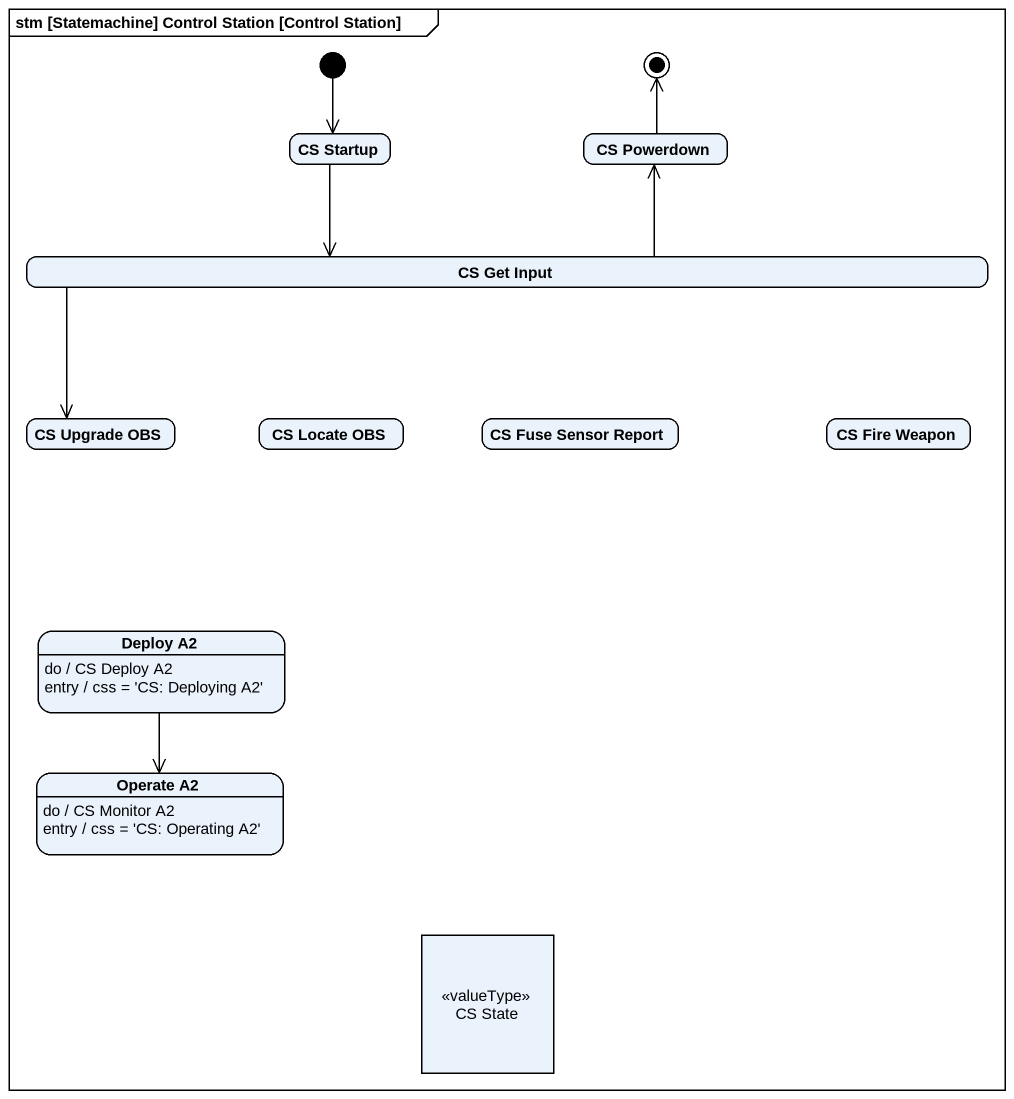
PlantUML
@startuml
mainframe stm [Statemachine] Control Station [Control Station]
hide empty description
state "CS Startup" as CS_Startup
state "CS Powerdown" as CS_Powerdown
state "CS Get Input" as CS_Get_Input
state "CS Upgrade OBS" as CS_Upgrade_OBS
state "CS Locate OBS" as CS_Locate_OBS
state "CS Fuse Sensor Report" as CS_Fuse_Sensor_Report
state "CS Fire Weapon" as CS_Fire_Weapon
state "Deploy A2" as Deploy_A2
Deploy_A2 : do / CS Deploy A2
Deploy_A2 : entry / css = 'CS: Deploying A2'
state "Operate A2" as Operate_A2
Operate_A2 : do / CS Monitor A2
Operate_A2 : entry / css = 'CS: Operating A2'
state "CS State" as CS_State <<valueType>>
[*] --> CS_Startup
CS_Startup --> CS_Get_Input
CS_Get_Input -up-> CS_Powerdown
CS_Get_Input -left-> CS_Upgrade_OBS
Deploy_A2 --> Operate_A2
CS_Powerdown -up-> [*]
@enduml
